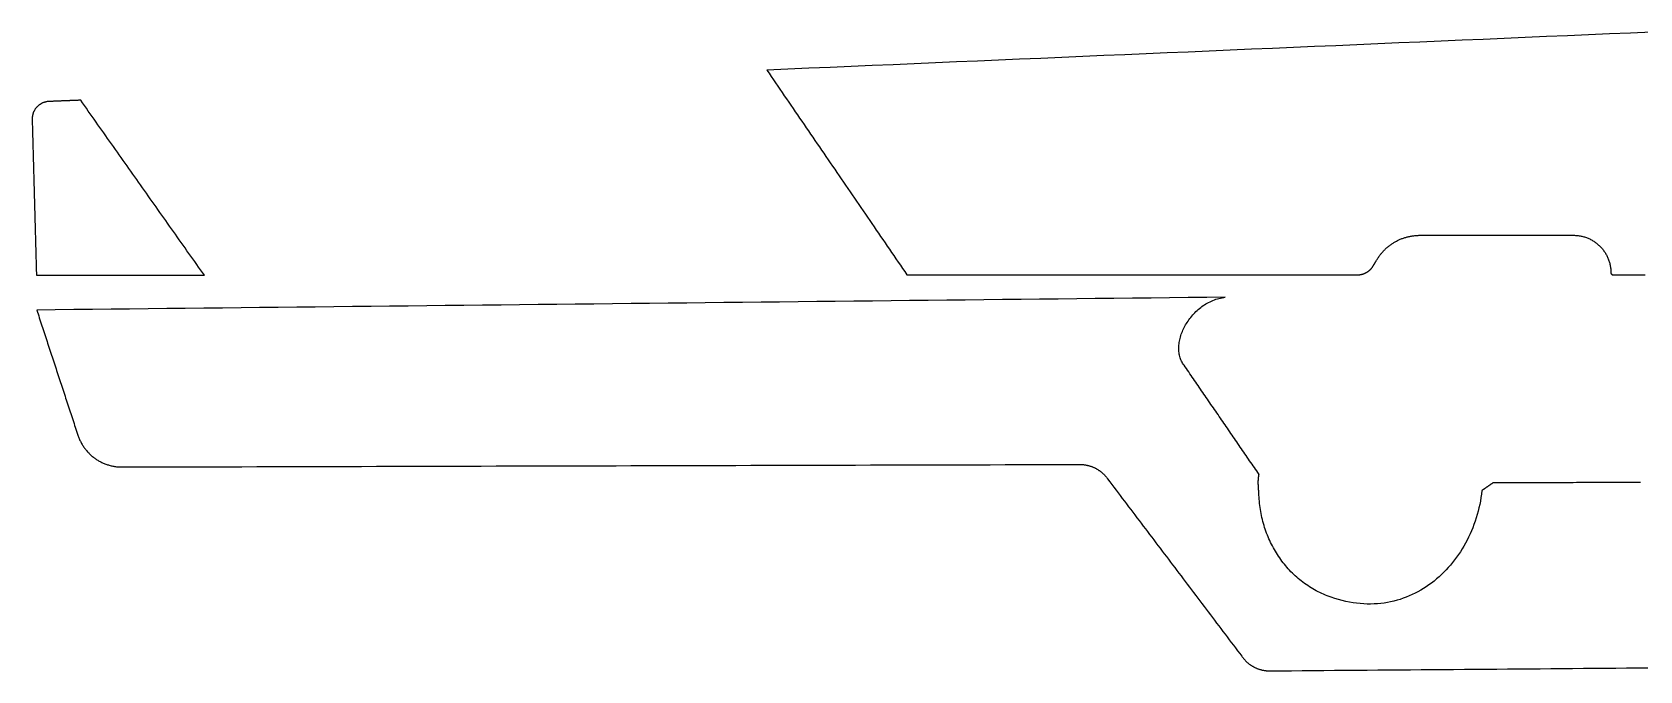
# Model space of a CAD drawing. Header units: millimetres. Extents: x 29 to 151, y -144 to -60.
# Drawn here: x 28.8 to 89.8, y -86.5 to -62.3 of the extents above; entities that cross this region are included whole.
import ezdxf

# ---------------------------------------------------------------- set-up
doc = ezdxf.new("R2010")
doc.units = ezdxf.units.MM

msp = doc.modelspace()

# ---------------------------------------------------------------- linework, layer by layer
for points in [[(90.280236, -62.271402), (89.480898, -62.305692), (88.68156, -62.339982), (87.882222, -62.374272), (87.082884, -62.408562), (86.283546, -62.442852), (85.484208, -62.477142), (84.68487, -62.511432), (83.885532, -62.545722), (83.086194, -62.580012), (82.286856, -62.614302), (81.487518, -62.648592), (80.68818, -62.682882), (79.888842, -62.717172), (79.089504, -62.751462), (78.290166, -62.785752), (77.490828, -62.820042), (76.69149, -62.854332), (75.892152, -62.888622), (75.092814, -62.922912), (74.293476, -62.957202), (73.494138, -62.991492), (72.6948, -63.025782), (71.895462, -63.060072), (71.096124, -63.094362), (70.296786, -63.128652), (69.497448, -63.162942), (68.69811, -63.197232), (67.898772, -63.231522), (67.099434, -63.265812), (66.300096, -63.300102), (65.500758, -63.334392), (64.70142, -63.368682), (63.902082, -63.402972), (63.102744, -63.437262), (62.303406, -63.471552), (61.504068, -63.505842), (60.70473, -63.540132), (59.905392, -63.574422), (59.106054, -63.608712), (58.306716, -63.643002), (57.507378, -63.677292), (56.70804, -63.711582), (56.791098, -63.832994), (56.874156, -63.954406), (56.957214, -64.075818), (57.040272, -64.19723), (57.12333, -64.318642), (57.206388, -64.440054), (57.289446, -64.561466), (57.372504, -64.682878), (57.455562, -64.80429), (57.53862, -64.925702), (57.621678, -65.047114), (57.704736, -65.168526), (57.787794, -65.289938), (57.870852, -65.41135), (57.95391, -65.532762), (58.036968, -65.654174), (58.120026, -65.775586), (58.203084, -65.896998), (58.286142, -66.01841), (58.3692, -66.139822), (58.452258, -66.261234), (58.535316, -66.382646), (58.618374, -66.504058), (58.701432, -66.62547), (58.78449, -66.746882), (58.867548, -66.868294), (58.950606, -66.989706), (59.033664, -67.111118), (59.116722, -67.23253), (59.19978, -67.353942), (59.282838, -67.475354), (59.365896, -67.596766), (59.448954, -67.718178), (59.532012, -67.83959), (59.61507, -67.961002), (59.698128, -68.082414), (59.781186, -68.203826), (59.864244, -68.325238), (59.947302, -68.44665), (60.03036, -68.568062), (60.113418, -68.689474), (60.196476, -68.810886), (60.279534, -68.932298), (60.362592, -69.05371), (60.44565, -69.175122), (60.528708, -69.296534), (60.611766, -69.417946), (60.694824, -69.539358), (60.777882, -69.66077), (60.86094, -69.782182), (60.943998, -69.903594), (61.027056, -70.025006), (61.110114, -70.146418), (61.193172, -70.26783), (61.27623, -70.389242), (61.359288, -70.510654), (61.442346, -70.632066), (61.525404, -70.753478), (61.608462, -70.87489), (61.69152, -70.996302), (61.774578, -71.117714), (61.857636, -71.239126), (61.940694, -71.360538), (62.023752, -71.48195), (62.290706, -71.48195), (62.55766, -71.48195), (62.824614, -71.48195), (63.091568, -71.48195), (63.358522, -71.48195), (63.625476, -71.48195), (63.89243, -71.48195), (64.159384, -71.48195), (64.426338, -71.48195), (64.693292, -71.48195), (64.960246, -71.48195), (65.2272, -71.48195), (65.494154, -71.48195), (65.761108, -71.48195), (66.028062, -71.48195), (66.295016, -71.48195), (66.56197, -71.48195), (66.828924, -71.48195), (67.095878, -71.48195), (67.362832, -71.48195), (67.629786, -71.48195), (67.89674, -71.48195), (68.163694, -71.48195), (68.430648, -71.48195), (68.697602, -71.48195), (68.964556, -71.48195), (69.23151, -71.48195), (69.498464, -71.48195), (69.765418, -71.48195), (70.032372, -71.48195), (70.299326, -71.48195), (70.56628, -71.48195), (70.833234, -71.48195), (71.100188, -71.48195), (71.367142, -71.48195), (71.634096, -71.48195), (71.90105, -71.48195), (72.168004, -71.48195), (72.434958, -71.48195), (72.701912, -71.48195), (72.968866, -71.48195), (73.23582, -71.48195), (73.502774, -71.48195), (73.769728, -71.48195), (74.036682, -71.48195), (74.303636, -71.48195), (74.57059, -71.48195), (74.837544, -71.48195), (75.104498, -71.48195), (75.371452, -71.48195), (75.638406, -71.48195), (75.90536, -71.48195), (76.172314, -71.48195), (76.439268, -71.48195), (76.706222, -71.48195), (76.973176, -71.48195), (77.24013, -71.48195), (77.507084, -71.48195), (77.774038, -71.48195), (78.040992, -71.48195), (78.307946, -71.48195), (78.5749, -71.48195), (78.841854, -71.48195), (79.108808, -71.48195), (79.121, -71.48195), (79.132938, -71.481696), (79.144876, -71.481188), (79.156814, -71.480426), (79.168752, -71.47941), (79.18069, -71.478394), (79.192628, -71.477124), (79.204312, -71.4756), (79.215996, -71.473822), (79.22768, -71.472044), (79.239364, -71.470012), (79.251048, -71.467726), (79.262732, -71.465186), (79.274162, -71.462646), (79.285592, -71.459852), (79.297022, -71.456804), (79.308452, -71.453502), (79.319628, -71.4502), (79.330804, -71.446644), (79.34198, -71.442834), (79.352902, -71.43877), (79.363824, -71.434706), (79.374746, -71.430388), (79.385668, -71.425816), (79.396336, -71.421244), (79.407004, -71.416418), (79.417672, -71.411338), (79.428086, -71.406258), (79.4385, -71.400924), (79.448914, -71.395336), (79.459074, -71.389748), (79.469234, -71.383906), (79.47914, -71.37781), (79.489046, -71.371714), (79.498952, -71.365364), (79.508604, -71.35876), (79.518256, -71.352156), (79.527654, -71.345298), (79.537052, -71.33844), (79.54645, -71.331328), (79.555594, -71.323962), (79.564738, -71.316596), (79.573628, -71.308976), (79.582518, -71.301356), (79.591154, -71.293482), (79.59979, -71.285354), (79.608172, -71.277226), (79.616554, -71.268844), (79.624682, -71.260462), (79.63281, -71.251826), (79.640684, -71.242936), (79.648558, -71.234046), (79.656178, -71.224902), (79.663544, -71.215758), (79.67091, -71.20636), (79.678022, -71.196962), (79.685134, -71.18731), (79.691992, -71.177658), (79.69885, -71.167752), (79.705454, -71.157846), (79.711804, -71.147686), (79.718154, -71.137526), (79.72425, -71.127112), (79.730092, -71.116698), (79.731616, -71.114158), (79.73314, -71.111618), (79.734664, -71.109078), (79.736188, -71.106538), (79.737712, -71.103998), (79.739236, -71.101458), (79.74076, -71.098918), (79.742284, -71.096378), (79.743808, -71.093838), (79.745332, -71.091298), (79.746856, -71.088758), (79.74838, -71.086218), (79.749904, -71.083678), (79.751428, -71.081138), (79.752952, -71.078598), (79.754476, -71.076058), (79.756, -71.073518), (79.757524, -71.070978), (79.759048, -71.068438), (79.760572, -71.065898), (79.762096, -71.063358), (79.76362, -71.060818), (79.765144, -71.058278), (79.766668, -71.055738), (79.768192, -71.053198), (79.769716, -71.050658), (79.77124, -71.048118), (79.772764, -71.045578), (79.774288, -71.043038), (79.775812, -71.040498), (79.777336, -71.037958), (79.77886, -71.035418), (79.780384, -71.032878), (79.781908, -71.030338), (79.783432, -71.027798), (79.784956, -71.025258), (79.78648, -71.022718), (79.788004, -71.020178), (79.789528, -71.017638), (79.791052, -71.015098), (79.792576, -71.012558), (79.7941, -71.010018), (79.795624, -71.007478), (79.797148, -71.004938), (79.798672, -71.002398), (79.800196, -70.999858), (79.80172, -70.997318), (79.803244, -70.994778), (79.804768, -70.992238), (79.806292, -70.989698), (79.807816, -70.987158), (79.80934, -70.984618), (79.810864, -70.982078), (79.812388, -70.979538), (79.813912, -70.976998), (79.815436, -70.974458), (79.81696, -70.971918), (79.818484, -70.969378), (79.820008, -70.966838), (79.821532, -70.964298), (79.823056, -70.961758), (79.82458, -70.959218), (79.826104, -70.956678), (79.827628, -70.954138), (79.843376, -70.926198), (79.859632, -70.898512), (79.876396, -70.871334), (79.893414, -70.84441), (79.91094, -70.81774), (79.928974, -70.791578), (79.947262, -70.76567), (79.966058, -70.74027), (79.985108, -70.715124), (80.004666, -70.690232), (80.024478, -70.665848), (80.044798, -70.641718), (80.065372, -70.618096), (80.086454, -70.594728), (80.10779, -70.571868), (80.129634, -70.549262), (80.151732, -70.527164), (80.174084, -70.50532), (80.196944, -70.483984), (80.220058, -70.462902), (80.243426, -70.442328), (80.267048, -70.422262), (80.291178, -70.40245), (80.315562, -70.383146), (80.3402, -70.364096), (80.365092, -70.345554), (80.390238, -70.32752), (80.415892, -70.30974), (80.4418, -70.292468), (80.467962, -70.275704), (80.494378, -70.259194), (80.521048, -70.243192), (80.547972, -70.227698), (80.57515, -70.212712), (80.602582, -70.19798), (80.630268, -70.183756), (80.658208, -70.17004), (80.686402, -70.156832), (80.714596, -70.144132), (80.743044, -70.131686), (80.771746, -70.119748), (80.800702, -70.108318), (80.829912, -70.097396), (80.859376, -70.086982), (80.88884, -70.077076), (80.918558, -70.067678), (80.94853, -70.058534), (80.978502, -70.049898), (81.008728, -70.04177), (81.039208, -70.03415), (81.069688, -70.027038), (81.100422, -70.020434), (81.13141, -70.014338), (81.162398, -70.00875), (81.19364, -70.00367), (81.224882, -69.999098), (81.256378, -69.995034), (81.287874, -69.991478), (81.319624, -69.98843), (81.351374, -69.98589), (81.383124, -69.984112), (81.415128, -69.982842), (81.447132, -69.98208), (81.479136, -69.981826), (81.570322, -69.981826), (81.661508, -69.981826), (81.752694, -69.981826), (81.84388, -69.981826), (81.935066, -69.981826), (82.026252, -69.981826), (82.117438, -69.981826), (82.208624, -69.981826), (82.29981, -69.981826), (82.390996, -69.981826), (82.482182, -69.981826), (82.573368, -69.981826), (82.664554, -69.981826), (82.75574, -69.981826), (82.846926, -69.981826), (82.938112, -69.981826), (83.029298, -69.981826), (83.120484, -69.981826), (83.21167, -69.981826), (83.302856, -69.981826), (83.394042, -69.981826), (83.485228, -69.981826), (83.576414, -69.981826), (83.6676, -69.981826), (83.758786, -69.981826), (83.849972, -69.981826), (83.941158, -69.981826), (84.032344, -69.981826), (84.12353, -69.981826), (84.214716, -69.981826), (84.305902, -69.981826), (84.397088, -69.981826), (84.488274, -69.981826), (84.57946, -69.981826), (84.670646, -69.981826), (84.761832, -69.981826), (84.853018, -69.981826), (84.944204, -69.981826), (85.03539, -69.981826), (85.126576, -69.981826), (85.217762, -69.981826), (85.308948, -69.981826), (85.400134, -69.981826), (85.49132, -69.981826), (85.582506, -69.981826), (85.673692, -69.981826), (85.764878, -69.981826), (85.856064, -69.981826), (85.94725, -69.981826), (86.038436, -69.981826), (86.129622, -69.981826), (86.220808, -69.981826), (86.311994, -69.981826), (86.40318, -69.981826), (86.494366, -69.981826), (86.585552, -69.981826), (86.676738, -69.981826), (86.767924, -69.981826), (86.85911, -69.981826), (86.950296, -69.981826), (87.041482, -69.981826), (87.132668, -69.981826), (87.223854, -69.981826), (87.31504, -69.981826), (87.351616, -69.982334), (87.387938, -69.983604), (87.424006, -69.98589), (87.45982, -69.989192), (87.49538, -69.993256), (87.530686, -69.998082), (87.565738, -70.003924), (87.600536, -70.010528), (87.63508, -70.018148), (87.669116, -70.02653), (87.702898, -70.035674), (87.736426, -70.04558), (87.769446, -70.056248), (87.802212, -70.067678), (87.83447, -70.07987), (87.866474, -70.092824), (87.89797, -70.10654), (87.929212, -70.121018), (87.959946, -70.136258), (87.990172, -70.15226), (88.020144, -70.169024), (88.049608, -70.18655), (88.078564, -70.204584), (88.107012, -70.22338), (88.134952, -70.242938), (88.162384, -70.263004), (88.189308, -70.283832), (88.215724, -70.305168), (88.241632, -70.327266), (88.267032, -70.349872), (88.291924, -70.372986), (88.316308, -70.396862), (88.340184, -70.421246), (88.363298, -70.446138), (88.385904, -70.471538), (88.407748, -70.497446), (88.429084, -70.523862), (88.449912, -70.550786), (88.469978, -70.578218), (88.489536, -70.606158), (88.508332, -70.634606), (88.526366, -70.663562), (88.543892, -70.693026), (88.560656, -70.722998), (88.576658, -70.753224), (88.591898, -70.783958), (88.606376, -70.8152), (88.620092, -70.846696), (88.633046, -70.8787), (88.645238, -70.911212), (88.656668, -70.943978), (88.667336, -70.976998), (88.677242, -71.010526), (88.686386, -71.044308), (88.694768, -71.078344), (88.702388, -71.112888), (88.708992, -71.147686), (88.714834, -71.182738), (88.71966, -71.218044), (88.723724, -71.253604), (88.727026, -71.289418), (88.729312, -71.325486), (88.730582, -71.361808), (88.73109, -71.398384), (88.73109, -71.400416), (88.73109, -71.402448), (88.731344, -71.40448), (88.731598, -71.406512), (88.731852, -71.408544), (88.732106, -71.410576), (88.73236, -71.412608), (88.732868, -71.41464), (88.733376, -71.416672), (88.733884, -71.418704), (88.734392, -71.420736), (88.7349, -71.422768), (88.735408, -71.4248), (88.73617, -71.426832), (88.736932, -71.428864), (88.737694, -71.430642), (88.738456, -71.43242), (88.739218, -71.434198), (88.740234, -71.435976), (88.74125, -71.437754), (88.742266, -71.439532), (88.743282, -71.44131), (88.744298, -71.443088), (88.745314, -71.444866), (88.746584, -71.446644), (88.747854, -71.448168), (88.749124, -71.449692), (88.750394, -71.451216), (88.751664, -71.45274), (88.752934, -71.454264), (88.754204, -71.455788), (88.755474, -71.457312), (88.756998, -71.458582), (88.758522, -71.459852), (88.760046, -71.461122), (88.76157, -71.462392), (88.763094, -71.463662), (88.764618, -71.464932), (88.766142, -71.466202), (88.767666, -71.467472), (88.769444, -71.468488), (88.771222, -71.469504), (88.773, -71.47052), (88.774778, -71.471536), (88.776556, -71.472552), (88.778334, -71.473568), (88.780112, -71.47433), (88.78189, -71.475092), (88.783668, -71.475854), (88.7857, -71.476616), (88.787732, -71.477378), (88.789764, -71.47814), (88.791796, -71.478648), (88.793828, -71.479156), (88.79586, -71.479664), (88.797892, -71.480172), (88.799924, -71.48068), (88.801956, -71.480934), (88.803988, -71.481188), (88.80602, -71.481442), (88.808052, -71.481696), (88.810084, -71.48195), (88.812116, -71.48195), (88.814148, -71.48195), (89.221056, -71.48195), (89.627964, -71.48195), (90.034872, -71.48195)], [(89.858596, -79.363316), (89.73693, -79.36357), (89.615264, -79.363824), (89.493598, -79.364078), (89.371932, -79.364332), (89.250266, -79.364586), (89.1286, -79.36484), (89.006934, -79.365094), (88.885268, -79.365348), (88.763602, -79.365602), (88.641936, -79.365856), (88.52027, -79.36611), (88.398604, -79.366364), (88.276938, -79.366618), (88.155272, -79.366872), (88.033606, -79.367126), (87.91194, -79.36738), (87.790274, -79.367634), (87.668608, -79.367888), (87.546942, -79.368142), (87.425276, -79.368396), (87.30361, -79.36865), (87.181944, -79.368904), (87.060278, -79.369158), (86.938612, -79.369412), (86.816946, -79.369666), (86.69528, -79.36992), (86.573614, -79.370174), (86.451948, -79.370428), (86.330282, -79.370682), (86.208616, -79.370936), (86.08695, -79.37119), (85.965284, -79.371444), (85.843618, -79.371698), (85.721952, -79.371952), (85.600286, -79.372206), (85.47862, -79.37246), (85.356954, -79.372714), (85.235288, -79.372968), (85.113622, -79.373222), (84.991956, -79.373476), (84.87029, -79.37373), (84.748624, -79.373984), (84.626958, -79.374238), (84.505292, -79.374492), (84.383626, -79.374746), (84.26196, -79.375), (84.255356, -79.379572), (84.248752, -79.384144), (84.242148, -79.388716), (84.235544, -79.393288), (84.22894, -79.39786), (84.222336, -79.402432), (84.215732, -79.407004), (84.209128, -79.411576), (84.202524, -79.416148), (84.19592, -79.42072), (84.189316, -79.425292), (84.182712, -79.429864), (84.176108, -79.434436), (84.169504, -79.439008), (84.1629, -79.44358), (84.156296, -79.448152), (84.149692, -79.452724), (84.143088, -79.457296), (84.136484, -79.461868), (84.12988, -79.46644), (84.123276, -79.471012), (84.116672, -79.475584), (84.110068, -79.480156), (84.103464, -79.484728), (84.09686, -79.4893), (84.090256, -79.493872), (84.083652, -79.498444), (84.077048, -79.503016), (84.070444, -79.507588), (84.06384, -79.51216), (84.057236, -79.516732), (84.050632, -79.521304), (84.044028, -79.525876), (84.037424, -79.530448), (84.03082, -79.53502), (84.024216, -79.539592), (84.017612, -79.544164), (84.011008, -79.548736), (84.004404, -79.553308), (83.9978, -79.55788), (83.991196, -79.562452), (83.984592, -79.567024), (83.977988, -79.571596), (83.971384, -79.576168), (83.96478, -79.58074), (83.958176, -79.585312), (83.951572, -79.589884), (83.944968, -79.594456), (83.938364, -79.599028), (83.93176, -79.6036), (83.925156, -79.608172), (83.918552, -79.612744), (83.911948, -79.617316), (83.905344, -79.621888), (83.89874, -79.62646), (83.892136, -79.631032), (83.885532, -79.635604), (83.878928, -79.640176), (83.872324, -79.644748), (83.86572, -79.64932), (83.859116, -79.653892), (83.852512, -79.658464), (83.845908, -79.663036), (83.839304, -79.667608), (83.822794, -79.800958), (83.802982, -79.933546), (83.780122, -80.065118), (83.754214, -80.195674), (83.725258, -80.325214), (83.693254, -80.453738), (83.658202, -80.580992), (83.620356, -80.706976), (83.579462, -80.83169), (83.535774, -80.95488), (83.489292, -81.0768), (83.440016, -81.196942), (83.387946, -81.31556), (83.333336, -81.432654), (83.275932, -81.54797), (83.215988, -81.661508), (83.15325, -81.773014), (83.087972, -81.882742), (83.020154, -81.990438), (82.95005, -82.096102), (82.877406, -82.19948), (82.802476, -82.300572), (82.725006, -82.399632), (82.64525, -82.496152), (82.563208, -82.590386), (82.47888, -82.68208), (82.392266, -82.771234), (82.30362, -82.857848), (82.212688, -82.941668), (82.119724, -83.022694), (82.024728, -83.100926), (81.9277, -83.176364), (81.82864, -83.248754), (81.727548, -83.318096), (81.624678, -83.38439), (81.519776, -83.447636), (81.413096, -83.50758), (81.304638, -83.564222), (81.194402, -83.617562), (81.082388, -83.6676), (80.968596, -83.714082), (80.85328, -83.757008), (80.73644, -83.796378), (80.617822, -83.831938), (80.49768, -83.863688), (80.376014, -83.891628), (80.253078, -83.915758), (80.128618, -83.935824), (80.002634, -83.951826), (79.87538, -83.963764), (79.746856, -83.971638), (79.617062, -83.975194), (79.485998, -83.974432), (79.353664, -83.969352), (79.220314, -83.959954), (79.085694, -83.945984), (78.950058, -83.927442), (78.813406, -83.904328), (78.675738, -83.876388), (78.537054, -83.843622), (78.397354, -83.80603), (78.256892, -83.763612), (78.115414, -83.716114), (77.973174, -83.663536), (77.901292, -83.635088), (77.830172, -83.605116), (77.760068, -83.573874), (77.690726, -83.541362), (77.622146, -83.507326), (77.554582, -83.47202), (77.48778, -83.435444), (77.42174, -83.397598), (77.356716, -83.358482), (77.292454, -83.31835), (77.229208, -83.276948), (77.166978, -83.234276), (77.10551, -83.190588), (77.045058, -83.14563), (76.985368, -83.099656), (76.926694, -83.052412), (76.869036, -83.004152), (76.812394, -82.954876), (76.756514, -82.904584), (76.70165, -82.853276), (76.647802, -82.800952), (76.59497, -82.747612), (76.543154, -82.693256), (76.492354, -82.637884), (76.44257, -82.581496), (76.393802, -82.524346), (76.34605, -82.46618), (76.299314, -82.406998), (76.253594, -82.347054), (76.20889, -82.286348), (76.165202, -82.224626), (76.122784, -82.162142), (76.081382, -82.098896), (76.040996, -82.034888), (76.00188, -81.970118), (75.96378, -81.904586), (75.926696, -81.838292), (75.890882, -81.771236), (75.856084, -81.703418), (75.822556, -81.635092), (75.790044, -81.566004), (75.758802, -81.496408), (75.728576, -81.42605), (75.69962, -81.355184), (75.67168, -81.28381), (75.64501, -81.211674), (75.61961, -81.13903), (75.59548, -81.065878), (75.572366, -80.992218), (75.550522, -80.91805), (75.529948, -80.843374), (75.510644, -80.76819), (75.49261, -80.692752), (75.475846, -80.616806), (75.460352, -80.540606), (75.446128, -80.463898), (75.433174, -80.386936), (75.42149, -80.309466), (75.411076, -80.231742), (75.401932, -80.153764), (75.394058, -80.075532), (75.387454, -79.996792), (75.382374, -79.917798), (75.378564, -79.838804), (75.378056, -79.82585), (75.377548, -79.812896), (75.37704, -79.799942), (75.376278, -79.787242), (75.375516, -79.774542), (75.374754, -79.761842), (75.373992, -79.749142), (75.37323, -79.736442), (75.372468, -79.723996), (75.371706, -79.71155), (75.370944, -79.699104), (75.370182, -79.686658), (75.36942, -79.674212), (75.368658, -79.661766), (75.367896, -79.649574), (75.367134, -79.637382), (75.366372, -79.62519), (75.36561, -79.612998), (75.364848, -79.600806), (75.364086, -79.588614), (75.363324, -79.576422), (75.362562, -79.56423), (75.3618, -79.552038), (75.361038, -79.539846), (75.360276, -79.527654), (75.359514, -79.515716), (75.358752, -79.503778), (75.358244, -79.49184), (75.357736, -79.479902), (75.357228, -79.467964), (75.35672, -79.456026), (75.356212, -79.444088), (75.355704, -79.43215), (75.35545, -79.420212), (75.355196, -79.408274), (75.354942, -79.396336), (75.354688, -79.384398), (75.354688, -79.37246), (75.354688, -79.360522), (75.354688, -79.348584), (75.354688, -79.336646), (75.354942, -79.324708), (75.355196, -79.31277), (75.35545, -79.300832), (75.355704, -79.28864), (75.356212, -79.276448), (75.35672, -79.264256), (75.357482, -79.252064), (75.358244, -79.239872), (75.359006, -79.22768), (75.360022, -79.215488), (75.361038, -79.203296), (75.362054, -79.191104), (75.363324, -79.178912), (75.364594, -79.166466), (75.366118, -79.15402), (75.367642, -79.141574), (75.36942, -79.129128), (75.371198, -79.116682), (75.37323, -79.104236), (75.375262, -79.09179), (75.377548, -79.07909), (75.379834, -79.06639), (75.382374, -79.05369), (75.337924, -78.98892), (75.293474, -78.92415), (75.249024, -78.85938), (75.204574, -78.79461), (75.160124, -78.72984), (75.115674, -78.66507), (75.071224, -78.6003), (75.026774, -78.53553), (74.982324, -78.47076), (74.937874, -78.40599), (74.893424, -78.34122), (74.848974, -78.27645), (74.804524, -78.21168), (74.760074, -78.14691), (74.715624, -78.08214), (74.671174, -78.01737), (74.626724, -77.9526), (74.582274, -77.88783), (74.537824, -77.82306), (74.493374, -77.75829), (74.448924, -77.69352), (74.404474, -77.62875), (74.360024, -77.56398), (74.315574, -77.49921), (74.271124, -77.43444), (74.226674, -77.36967), (74.182224, -77.3049), (74.137774, -77.24013), (74.093324, -77.17536), (74.048874, -77.11059), (74.004424, -77.04582), (73.959974, -76.98105), (73.915524, -76.91628), (73.871074, -76.85151), (73.826624, -76.78674), (73.782174, -76.72197), (73.737724, -76.6572), (73.693274, -76.59243), (73.648824, -76.52766), (73.604374, -76.46289), (73.559924, -76.39812), (73.515474, -76.33335), (73.471024, -76.26858), (73.426574, -76.20381), (73.382124, -76.13904), (73.337674, -76.07427), (73.293224, -76.0095), (73.248774, -75.94473), (73.204324, -75.87996), (73.159874, -75.81519), (73.115424, -75.75042), (73.070974, -75.68565), (73.026524, -75.62088), (72.982074, -75.55611), (72.937624, -75.49134), (72.893174, -75.42657), (72.848724, -75.3618), (72.804274, -75.29703), (72.759824, -75.23226), (72.715374, -75.16749), (72.670924, -75.10272), (72.626474, -75.03795), (72.582024, -74.97318), (72.537574, -74.90841), (72.509888, -74.871326), (72.484234, -74.833226), (72.460866, -74.793856), (72.43953, -74.753216), (72.420226, -74.71156), (72.402954, -74.668888), (72.387714, -74.6252), (72.374506, -74.58075), (72.36333, -74.535284), (72.353932, -74.489056), (72.346566, -74.442066), (72.341232, -74.394568), (72.337676, -74.346308), (72.335898, -74.29754), (72.335898, -74.248264), (72.33793, -74.19848), (72.34174, -74.148188), (72.347328, -74.097642), (72.354694, -74.046842), (72.363584, -73.995788), (72.374252, -73.94448), (72.386698, -73.892918), (72.400668, -73.841356), (72.416162, -73.789794), (72.433434, -73.738232), (72.45223, -73.68667), (72.47255, -73.635362), (72.494394, -73.584308), (72.517762, -73.533508), (72.542654, -73.482962), (72.56907, -73.43267), (72.596756, -73.382886), (72.625966, -73.33361), (72.656446, -73.284842), (72.68845, -73.236582), (72.721724, -73.18883), (72.756268, -73.14184), (72.792082, -73.095612), (72.829166, -73.050146), (72.86752, -73.005442), (72.907144, -72.961754), (72.948038, -72.919082), (72.990202, -72.877426), (73.033382, -72.836786), (73.077832, -72.797162), (73.123298, -72.758808), (73.16978, -72.721724), (73.217278, -72.68591), (73.265792, -72.651366), (73.315322, -72.618092), (73.365868, -72.586342), (73.41743, -72.556116), (73.470008, -72.527414), (73.523602, -72.50049), (73.577958, -72.47509), (73.633076, -72.451468), (73.68921, -72.429624), (73.746106, -72.409558), (73.803764, -72.391524), (73.862184, -72.375268), (73.921366, -72.361044), (73.98131, -72.348852), (74.042016, -72.338692), (74.103484, -72.330818), (73.398888, -72.338438), (72.694292, -72.346058), (71.989696, -72.353678), (71.2851, -72.361298), (70.580504, -72.368918), (69.875908, -72.376538), (69.171312, -72.384158), (68.466716, -72.391778), (67.76212, -72.399398), (67.057524, -72.407018), (66.352928, -72.414638), (65.648332, -72.422258), (64.943736, -72.429878), (64.23914, -72.437498), (63.534544, -72.445118), (62.829948, -72.452738), (62.125352, -72.460358), (61.420756, -72.467978), (60.71616, -72.475598), (60.011564, -72.483218), (59.306968, -72.490838), (58.602372, -72.498458), (57.897776, -72.506078), (57.19318, -72.513698), (56.488584, -72.521318), (55.783988, -72.528938), (55.079392, -72.536558), (54.374796, -72.544178), (53.6702, -72.551798), (52.965604, -72.559418), (52.261008, -72.567038), (51.556412, -72.574658), (50.851816, -72.582278), (50.14722, -72.589898), (49.442624, -72.597518), (48.738028, -72.605138), (48.033432, -72.612758), (47.328836, -72.620378), (46.62424, -72.627998), (45.919644, -72.635618), (45.215048, -72.643238), (44.510452, -72.650858), (43.805856, -72.658478), (43.10126, -72.666098), (42.396664, -72.673718), (41.692068, -72.681338), (40.987472, -72.688958), (40.282876, -72.696578), (39.57828, -72.704198), (38.873684, -72.711818), (38.169088, -72.719438), (37.464492, -72.727058), (36.759896, -72.734678), (36.0553, -72.742298), (35.350704, -72.749918), (34.646108, -72.757538), (33.941512, -72.765158), (33.236916, -72.772778), (32.53232, -72.780398), (31.827724, -72.788018), (31.123128, -72.795638), (30.418532, -72.803258), (29.713936, -72.810878), (29.00934, -72.818498), (29.033724, -72.892666), (29.058108, -72.966834), (29.082492, -73.041002), (29.106876, -73.11517), (29.13126, -73.189338), (29.155644, -73.263506), (29.180028, -73.337674), (29.204412, -73.411842), (29.228796, -73.48601), (29.25318, -73.560178), (29.277564, -73.634346), (29.301948, -73.708514), (29.326332, -73.782682), (29.350716, -73.85685), (29.3751, -73.931018), (29.399484, -74.005186), (29.423868, -74.079354), (29.448252, -74.153522), (29.472636, -74.22769), (29.49702, -74.301858), (29.521404, -74.376026), (29.545788, -74.450194), (29.570172, -74.524362), (29.594556, -74.59853), (29.61894, -74.672698), (29.643324, -74.746866), (29.667708, -74.821034), (29.692092, -74.895202), (29.716476, -74.96937), (29.74086, -75.043538), (29.765244, -75.117706), (29.789628, -75.191874), (29.814012, -75.266042), (29.838396, -75.34021), (29.86278, -75.414378), (29.887164, -75.488546), (29.911548, -75.562714), (29.935932, -75.636882), (29.960316, -75.71105), (29.9847, -75.785218), (30.009084, -75.859386), (30.033468, -75.933554), (30.057852, -76.007722), (30.082236, -76.08189), (30.10662, -76.156058), (30.131004, -76.230226), (30.155388, -76.304394), (30.179772, -76.378562), (30.204156, -76.45273), (30.22854, -76.526898), (30.252924, -76.601066), (30.277308, -76.675234), (30.301692, -76.749402), (30.326076, -76.82357), (30.35046, -76.897738), (30.374844, -76.971906), (30.399228, -77.046074), (30.423612, -77.120242), (30.447996, -77.19441), (30.47238, -77.268578), (30.496764, -77.342746), (30.521148, -77.416914), (30.545532, -77.491082), (30.569916, -77.56525), (30.581346, -77.599032), (30.593538, -77.632306), (30.606238, -77.665326), (30.6197, -77.698092), (30.63367, -77.73035), (30.648148, -77.762354), (30.663388, -77.79385), (30.679136, -77.825092), (30.695392, -77.855826), (30.712156, -77.886306), (30.729682, -77.916278), (30.747716, -77.945742), (30.766258, -77.974952), (30.785308, -78.003654), (30.804866, -78.031848), (30.824932, -78.059788), (30.845506, -78.08722), (30.866588, -78.114144), (30.888178, -78.14056), (30.910276, -78.166722), (30.932882, -78.192376), (30.955996, -78.217522), (30.979618, -78.24216), (31.003494, -78.26629), (31.027878, -78.289912), (31.05277, -78.313026), (31.07817, -78.335632), (31.103824, -78.35773), (31.129986, -78.379574), (31.156656, -78.400656), (31.18358, -78.42123), (31.211012, -78.441296), (31.238698, -78.460854), (31.266892, -78.479904), (31.29534, -78.498446), (31.324296, -78.51648), (31.353506, -78.534006), (31.38297, -78.55077), (31.412942, -78.567026), (31.443168, -78.582774), (31.473648, -78.598014), (31.504382, -78.612492), (31.535624, -78.626462), (31.56712, -78.639924), (31.59887, -78.652624), (31.630874, -78.664816), (31.663132, -78.6765), (31.695644, -78.687422), (31.72841, -78.697836), (31.76143, -78.707488), (31.794704, -78.716632), (31.828232, -78.725014), (31.862014, -78.732888), (31.89605, -78.74), (31.930086, -78.74635), (31.964376, -78.752192), (31.99892, -78.757272), (32.033718, -78.761844), (32.068516, -78.765654), (32.103568, -78.768702), (32.138874, -78.770988), (32.17418, -78.772766), (32.20974, -78.773782), (32.2453, -78.774036), (32.813244, -78.772512), (33.381188, -78.770988), (33.949132, -78.769464), (34.517076, -78.76794), (35.08502, -78.766416), (35.652964, -78.764892), (36.220908, -78.763368), (36.788852, -78.761844), (37.356796, -78.76032), (37.924486, -78.758796), (38.49243, -78.757272), (39.060374, -78.755748), (39.628318, -78.754224), (40.196262, -78.7527), (40.764206, -78.751176), (41.33215, -78.749652), (41.900094, -78.748128), (42.468038, -78.746604), (43.035982, -78.74508), (43.603926, -78.743556), (44.17187, -78.742032), (44.739814, -78.740508), (45.307758, -78.738984), (45.875702, -78.73746), (46.443646, -78.735936), (47.011336, -78.734412), (47.57928, -78.732888), (48.147224, -78.731364), (48.715168, -78.72984), (49.283112, -78.728316), (49.851056, -78.726792), (50.419, -78.725268), (50.986944, -78.723744), (51.554888, -78.72222), (52.122832, -78.720696), (52.690776, -78.719172), (53.25872, -78.717648), (53.826664, -78.716124), (54.394608, -78.7146), (54.962552, -78.713076), (55.530496, -78.711552), (56.098186, -78.710028), (56.66613, -78.708504), (57.234074, -78.70698), (57.802018, -78.705456), (58.369962, -78.703932), (58.937906, -78.702408), (59.50585, -78.700884), (60.073794, -78.69936), (60.641738, -78.697836), (61.209682, -78.696312), (61.777626, -78.694788), (62.34557, -78.693264), (62.913514, -78.69174), (63.481458, -78.690216), (64.049402, -78.688692), (64.617346, -78.687168), (65.18529, -78.685644), (65.753234, -78.68412), (66.321178, -78.682596), (66.889122, -78.681072), (67.457066, -78.679548), (68.02501, -78.678024), (68.592954, -78.6765), (68.612258, -78.676754), (68.631562, -78.677262), (68.650866, -78.678024), (68.67017, -78.679294), (68.689474, -78.680818), (68.708778, -78.682596), (68.727828, -78.684628), (68.746878, -78.686914), (68.765928, -78.689454), (68.784978, -78.692248), (68.803774, -78.695296), (68.82257, -78.698852), (68.841366, -78.702662), (68.860162, -78.706726), (68.878704, -78.711044), (68.897246, -78.715616), (68.915788, -78.720442), (68.934076, -78.725522), (68.952364, -78.730856), (68.970652, -78.736444), (68.988686, -78.742286), (69.00672, -78.748382), (69.0245, -78.754732), (69.04228, -78.761336), (69.06006, -78.768194), (69.077586, -78.775306), (69.095112, -78.782672), (69.112384, -78.790292), (69.129656, -78.798166), (69.146674, -78.806548), (69.163692, -78.815184), (69.180456, -78.82382), (69.19722, -78.83271), (69.21373, -78.841854), (69.23024, -78.851252), (69.246496, -78.860904), (69.262752, -78.87081), (69.278754, -78.88097), (69.294756, -78.891384), (69.310504, -78.902052), (69.326252, -78.912974), (69.341746, -78.92415), (69.356986, -78.93558), (69.372226, -78.947264), (69.387212, -78.959202), (69.402198, -78.971394), (69.41693, -78.98384), (69.431408, -78.99654), (69.445886, -79.009494), (69.46011, -79.022448), (69.47408, -79.035656), (69.48805, -79.049118), (69.501766, -79.062834), (69.515228, -79.076804), (69.528436, -79.091028), (69.541644, -79.105506), (69.554598, -79.119984), (69.567298, -79.134716), (69.579744, -79.149702), (69.59219, -79.164942), (69.604382, -79.180436), (69.61632, -79.196184), (69.628004, -79.211932), (69.639434, -79.227934), (69.718936, -79.33309), (69.798438, -79.438246), (69.87794, -79.543402), (69.957442, -79.648558), (70.036944, -79.753714), (70.116446, -79.85887), (70.195948, -79.964026), (70.27545, -80.069182), (70.354952, -80.174338), (70.434454, -80.279494), (70.513956, -80.38465), (70.593458, -80.489806), (70.67296, -80.594962), (70.752462, -80.700118), (70.831964, -80.805274), (70.911466, -80.91043), (70.990968, -81.015586), (71.07047, -81.120742), (71.149972, -81.225898), (71.229474, -81.331054), (71.308976, -81.43621), (71.388478, -81.541366), (71.46798, -81.646522), (71.547482, -81.751678), (71.626984, -81.856834), (71.706486, -81.96199), (71.785988, -82.067146), (71.86549, -82.172302), (71.944992, -82.277458), (72.024494, -82.382614), (72.103996, -82.48777), (72.183498, -82.592926), (72.263, -82.698082), (72.342502, -82.803238), (72.422004, -82.908394), (72.501506, -83.01355), (72.581008, -83.118706), (72.66051, -83.223862), (72.740012, -83.329018), (72.819514, -83.434174), (72.899016, -83.53933), (72.978518, -83.644486), (73.05802, -83.749642), (73.137522, -83.854798), (73.217024, -83.959954), (73.296526, -84.06511), (73.376028, -84.170266), (73.45553, -84.275422), (73.535032, -84.380578), (73.614534, -84.485734), (73.694036, -84.59089), (73.773538, -84.696046), (73.85304, -84.801202), (73.932542, -84.906358), (74.012044, -85.011514), (74.091546, -85.11667), (74.171048, -85.221826), (74.25055, -85.326982), (74.330052, -85.432138), (74.409554, -85.537294), (74.489056, -85.64245), (74.568558, -85.747606), (74.64806, -85.852762), (74.727562, -85.957918), (74.739246, -85.974174), (74.751184, -85.990176), (74.763376, -86.005924), (74.775568, -86.021672), (74.788014, -86.037166), (74.800714, -86.052406), (74.813668, -86.067392), (74.826876, -86.082124), (74.840084, -86.096602), (74.853546, -86.110826), (74.867262, -86.12505), (74.881232, -86.13902), (74.895202, -86.152736), (74.909426, -86.166198), (74.923904, -86.179406), (74.938382, -86.19236), (74.953114, -86.20506), (74.9681, -86.217506), (74.98334, -86.229698), (74.99858, -86.241636), (75.014074, -86.25332), (75.029568, -86.26475), (75.045316, -86.275926), (75.061318, -86.286848), (75.07732, -86.297516), (75.093576, -86.308184), (75.109832, -86.318598), (75.126342, -86.328758), (75.142852, -86.338664), (75.159616, -86.348316), (75.176634, -86.357714), (75.193652, -86.366858), (75.210924, -86.375748), (75.228196, -86.38413), (75.245722, -86.392258), (75.263248, -86.400132), (75.280774, -86.407752), (75.298554, -86.415118), (75.316334, -86.42223), (75.334368, -86.429088), (75.352402, -86.435692), (75.37069, -86.442042), (75.388978, -86.448138), (75.407266, -86.45398), (75.425808, -86.459568), (75.44435, -86.464902), (75.462892, -86.469982), (75.481688, -86.474808), (75.500484, -86.479126), (75.51928, -86.48319), (75.53833, -86.487), (75.55738, -86.490556), (75.57643, -86.493858), (75.595734, -86.496906), (75.615038, -86.4997), (75.634342, -86.501986), (75.653646, -86.504018), (75.67295, -86.505796), (75.692508, -86.50732), (75.712066, -86.50859), (75.731624, -86.509606), (75.751182, -86.510114), (75.77074, -86.510368), (75.790552, -86.510368), (76.200762, -86.507066), (76.610972, -86.503764), (77.021182, -86.500462), (77.431392, -86.49716), (77.841602, -86.493858), (78.251812, -86.490556), (78.662022, -86.487254), (79.072232, -86.483952), (79.482442, -86.48065), (79.892652, -86.477348), (80.302862, -86.474046), (80.713072, -86.470744), (81.123282, -86.467442), (81.533492, -86.46414), (81.943702, -86.460838), (82.353912, -86.457536), (82.764122, -86.454234), (83.174332, -86.450932), (83.584542, -86.44763), (83.994752, -86.444328), (84.404962, -86.441026), (84.815172, -86.437724), (85.225382, -86.434422), (85.635592, -86.43112), (86.045802, -86.427818), (86.456012, -86.424516), (86.866222, -86.421214), (87.276432, -86.417912), (87.686642, -86.41461), (88.096852, -86.411308), (88.507062, -86.408006), (88.917272, -86.404704), (89.327482, -86.401402), (89.737692, -86.3981), (90.147902, -86.394798)]]:
    msp.add_lwpolyline(points)
msp.add_lwpolyline([(30.687772, -64.854582), (30.668722, -64.855344), (30.649672, -64.856106), (30.630622, -64.856868), (30.611572, -64.85763), (30.592522, -64.858392), (30.573472, -64.859154), (30.554422, -64.859916), (30.535372, -64.860678), (30.516322, -64.86144), (30.497272, -64.862202), (30.478222, -64.862964), (30.459172, -64.863726), (30.440122, -64.864488), (30.421072, -64.86525), (30.402022, -64.866012), (30.382972, -64.866774), (30.363922, -64.867536), (30.344872, -64.868298), (30.325822, -64.86906), (30.306772, -64.869822), (30.287722, -64.870584), (30.268672, -64.871346), (30.249622, -64.872108), (30.230572, -64.87287), (30.211522, -64.873632), (30.192472, -64.874394), (30.173422, -64.875156), (30.154372, -64.875918), (30.135322, -64.87668), (30.116272, -64.877442), (30.097222, -64.878204), (30.078172, -64.878966), (30.059122, -64.879728), (30.040072, -64.88049), (30.021022, -64.881252), (30.001972, -64.882014), (29.982922, -64.882776), (29.963872, -64.883538), (29.944822, -64.8843), (29.925772, -64.885062), (29.906722, -64.885824), (29.887672, -64.886586), (29.868622, -64.887348), (29.849572, -64.88811), (29.830522, -64.888872), (29.811472, -64.889634), (29.792422, -64.890396), (29.773372, -64.891158), (29.754322, -64.89192), (29.735272, -64.892682), (29.716222, -64.893444), (29.697172, -64.894206), (29.678122, -64.894968), (29.659072, -64.89573), (29.640022, -64.896492), (29.620972, -64.897254), (29.601922, -64.898016), (29.582872, -64.898778), (29.563822, -64.89954), (29.544772, -64.900302), (29.525722, -64.901064), (29.506672, -64.901826), (29.487622, -64.902588), (29.468572, -64.90335), (29.451808, -64.904366), (29.435044, -64.905636), (29.418534, -64.907414), (29.402024, -64.9097), (29.385768, -64.91224), (29.369512, -64.915288), (29.35351, -64.91859), (29.337508, -64.9224), (29.32176, -64.926464), (29.306266, -64.931036), (29.290772, -64.935862), (29.275532, -64.941196), (29.260546, -64.946784), (29.24556, -64.952626), (29.230828, -64.958976), (29.21635, -64.96558), (29.202126, -64.972438), (29.187902, -64.979804), (29.173932, -64.987424), (29.160216, -64.995298), (29.146754, -65.003426), (29.133546, -65.012062), (29.120592, -65.020952), (29.107638, -65.030096), (29.094938, -65.039494), (29.082492, -65.049146), (29.0703, -65.059052), (29.058362, -65.069466), (29.046678, -65.080134), (29.035248, -65.091056), (29.024072, -65.102232), (29.01315, -65.113662), (29.002482, -65.125346), (28.992068, -65.137284), (28.982162, -65.149476), (28.97251, -65.161922), (28.963112, -65.174622), (28.953968, -65.187322), (28.945078, -65.200276), (28.936442, -65.213484), (28.928314, -65.226946), (28.92044, -65.240662), (28.91282, -65.254632), (28.905454, -65.268602), (28.898596, -65.282826), (28.891992, -65.297304), (28.885642, -65.312036), (28.8798, -65.326768), (28.874212, -65.341754), (28.868878, -65.356994), (28.864052, -65.372234), (28.85948, -65.387728), (28.855416, -65.403222), (28.851606, -65.41897), (28.848304, -65.434718), (28.845256, -65.45072), (28.842716, -65.466722), (28.84043, -65.482978), (28.838652, -65.499234), (28.837128, -65.515744), (28.836112, -65.532254), (28.835604, -65.549018), (28.83535, -65.565782), (28.835604, -65.582546), (28.838144, -65.675002), (28.840684, -65.767458), (28.843224, -65.859914), (28.845764, -65.95237), (28.848304, -66.044826), (28.850844, -66.137282), (28.853384, -66.229738), (28.855924, -66.322194), (28.858464, -66.41465), (28.861004, -66.507106), (28.863544, -66.599562), (28.866084, -66.692018), (28.868624, -66.784474), (28.871164, -66.87693), (28.873704, -66.969386), (28.876244, -67.061842), (28.878784, -67.154298), (28.881324, -67.246754), (28.883864, -67.33921), (28.886404, -67.431666), (28.888944, -67.524122), (28.891484, -67.616578), (28.894024, -67.709034), (28.896564, -67.80149), (28.899104, -67.893946), (28.901644, -67.986402), (28.904184, -68.078858), (28.906724, -68.171314), (28.909264, -68.26377), (28.911804, -68.356226), (28.914344, -68.448682), (28.916884, -68.541138), (28.919424, -68.633594), (28.921964, -68.72605), (28.924504, -68.818506), (28.927044, -68.910962), (28.929584, -69.003418), (28.932124, -69.095874), (28.934664, -69.18833), (28.937204, -69.280786), (28.939744, -69.373242), (28.942284, -69.465698), (28.944824, -69.558154), (28.947364, -69.65061), (28.949904, -69.743066), (28.952444, -69.835522), (28.954984, -69.927978), (28.957524, -70.020434), (28.960064, -70.11289), (28.962604, -70.205346), (28.965144, -70.297802), (28.967684, -70.390258), (28.970224, -70.482714), (28.972764, -70.57517), (28.975304, -70.667626), (28.977844, -70.760082), (28.980384, -70.852538), (28.982924, -70.944994), (28.985464, -71.03745), (28.988004, -71.129906), (28.990544, -71.222362), (28.993084, -71.314818), (28.995624, -71.407274), (28.998164, -71.49973), (29.097732, -71.49973), (29.1973, -71.49973), (29.296868, -71.49973), (29.396436, -71.49973), (29.496004, -71.49973), (29.595572, -71.49973), (29.69514, -71.49973), (29.794708, -71.49973), (29.894276, -71.49973), (29.993844, -71.49973), (30.093412, -71.49973), (30.19298, -71.49973), (30.292548, -71.49973), (30.392116, -71.49973), (30.491684, -71.49973), (30.591252, -71.49973), (30.69082, -71.49973), (30.790388, -71.49973), (30.889956, -71.49973), (30.989524, -71.49973), (31.089092, -71.49973), (31.18866, -71.49973), (31.288228, -71.49973), (31.387796, -71.49973), (31.487364, -71.49973), (31.586932, -71.49973), (31.6865, -71.49973), (31.786068, -71.49973), (31.885636, -71.49973), (31.985204, -71.49973), (32.084772, -71.49973), (32.18434, -71.49973), (32.283908, -71.49973), (32.383476, -71.49973), (32.483044, -71.49973), (32.582612, -71.49973), (32.68218, -71.49973), (32.781748, -71.49973), (32.881316, -71.49973), (32.980884, -71.49973), (33.080452, -71.49973), (33.18002, -71.49973), (33.279588, -71.49973), (33.379156, -71.49973), (33.478724, -71.49973), (33.578292, -71.49973), (33.67786, -71.49973), (33.777428, -71.49973), (33.876996, -71.49973), (33.976564, -71.49973), (34.076132, -71.49973), (34.1757, -71.49973), (34.275268, -71.49973), (34.374836, -71.49973), (34.474404, -71.49973), (34.573972, -71.49973), (34.67354, -71.49973), (34.773108, -71.49973), (34.872676, -71.49973), (34.972244, -71.49973), (35.071812, -71.49973), (35.17138, -71.49973), (35.270948, -71.49973), (35.370516, -71.49973), (35.29711, -71.395844), (35.223704, -71.291958), (35.150298, -71.188072), (35.076892, -71.084186), (35.003486, -70.9803), (34.93008, -70.876414), (34.856674, -70.772528), (34.783268, -70.668642), (34.709862, -70.564756), (34.636456, -70.46087), (34.56305, -70.356984), (34.489644, -70.253098), (34.416238, -70.149212), (34.342832, -70.045326), (34.269426, -69.94144), (34.19602, -69.837554), (34.122614, -69.733668), (34.049208, -69.629782), (33.975802, -69.525896), (33.902396, -69.42201), (33.82899, -69.318124), (33.755584, -69.214238), (33.682178, -69.110352), (33.608772, -69.006466), (33.535366, -68.90258), (33.46196, -68.798694), (33.388554, -68.694808), (33.315148, -68.590922), (33.241742, -68.487036), (33.168336, -68.38315), (33.09493, -68.279264), (33.021524, -68.175378), (32.948118, -68.071492), (32.874712, -67.967606), (32.801306, -67.86372), (32.7279, -67.759834), (32.654494, -67.655948), (32.581088, -67.552062), (32.507682, -67.448176), (32.434276, -67.34429), (32.36087, -67.240404), (32.287464, -67.136518), (32.214058, -67.032632), (32.140652, -66.928746), (32.067246, -66.82486), (31.99384, -66.720974), (31.920434, -66.617088), (31.847028, -66.513202), (31.773622, -66.409316), (31.700216, -66.30543), (31.62681, -66.201544), (31.553404, -66.097658), (31.479998, -65.993772), (31.406592, -65.889886), (31.333186, -65.786), (31.25978, -65.682114), (31.186374, -65.578228), (31.112968, -65.474342), (31.039562, -65.370456), (30.966156, -65.26657), (30.89275, -65.162684), (30.819344, -65.058798), (30.745938, -64.954912)], close=True)

doc.saveas('drawing.dxf')
